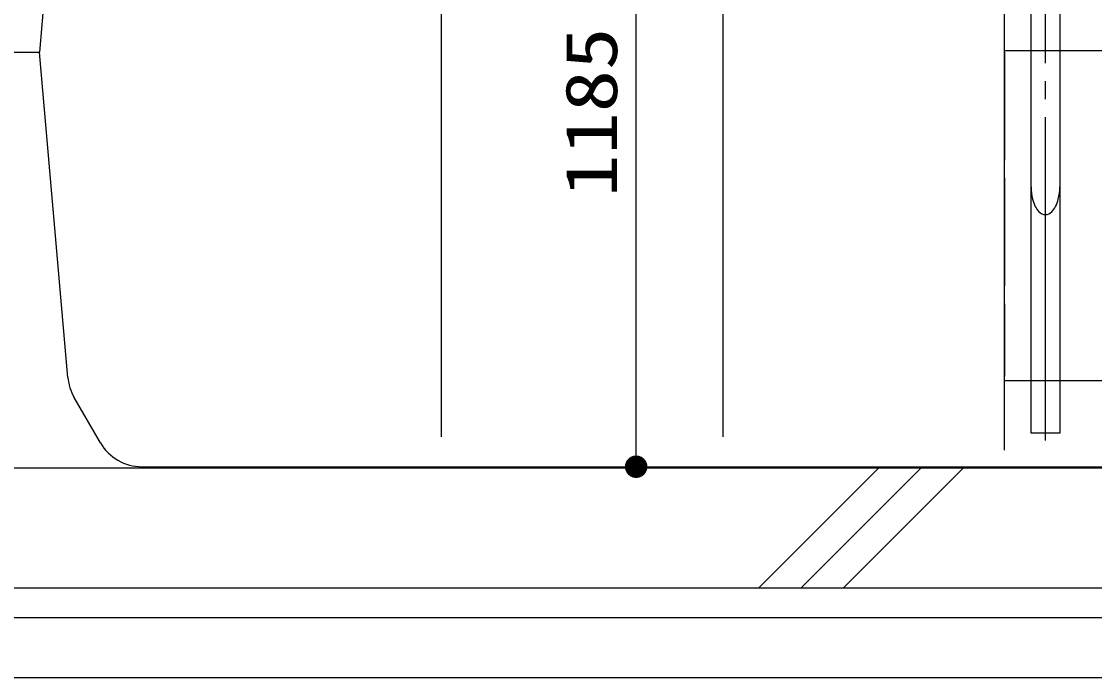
# Model space of a CAD drawing. Units: millimetres, scale not verified. Extents: x -8093 to 8093, y -5792 to 5792.
# Drawn here: x -6184 to -4394, y -3849 to -2754 of the extents above; entities that cross this region are included whole.
import ezdxf
from ezdxf.enums import TextEntityAlignment as Align

# ---------------------------------------------------------------- set-up
doc = ezdxf.new("R2010")
doc.units = ezdxf.units.MM
doc.header["$LTSCALE"] = 30
for name, pattern in [('LONG_CHAIN', [21, 18, -1, 1, -1]), ('LONG_DASHED1', [7, 6, -1]), ('LONG_DASHED2', [13, 12, -1])]:
    doc.linetypes.add(name, pattern=pattern)
for name, color, linetype, lineweight in [('0-1_00クル-フ-0躯体', 3, 'Continuous', 25), ('0-2_00クル-フ-1機器', 2, 'Continuous', 25), ('0-3_00クル-フ-6寸法', 132, 'Continuous', 25)]:
    doc.layers.add(name, color=color, linetype=linetype, lineweight=lineweight)
doc.styles.add('ＭＳ ゴシック', font='')
doc.styles.get('ＭＳ ゴシック').set_extended_font_data('MS Gothic')

msp = doc.modelspace()

# ---------------------------------------------------------------- linework, layer by layer
at = {"layer": '0-1_00クル-フ-0躯体'}
for p, q in [((-4544.38, -3469.85), (-4544.38, -2092.27)), ((-5484.38, -2162.27), (-5484.38, -3447.27)), ((-5014.38, -2162.27), (-5014.38, -3447.27)), ((-4500.38, -3029.89), (-4500.38, -2191.2)), ((-4452.38, -2191.2), (-4452.38, -3029.89)), ((-6102.15, -2208.23), (-6154.38, -2805.27)), ((-6214.38, -2805.27), (-6154.38, -2805.27)), ((-6106.85, -3348.52), (-6154.38, -2805.27)), ((-4544.38, -2802.33), (-3762.82, -2802.33)), ((-4544.38, -3353.43), (-3837.17, -3353.43)), ((-6052.72, -3457.27), (-6096.44, -3381.55)), ((-5983.44, -3497.27), (-3925.33, -3497.27))]:
    msp.add_line(p, q, dxfattribs=at)
at = {"layer": '0-1_00クル-フ-0躯体', "linetype": 'LONG_CHAIN'}
msp.add_line((-4476.38, -3453.69), (-4476.38, -2098.93), dxfattribs=at)
at = {"layer": '0-1_00クル-フ-0躯体', "linetype": 'LONG_DASHED1'}
for q in [(-4544.38, -2302.56), (-4544.38, -3345.91)]:
    msp.add_line((-4544.38, -2805.27), q, dxfattribs=at)
at = {"layer": '0-1_00クル-フ-0躯体', "linetype": 'LONG_DASHED2'}
for p, q in [((-4500.38, -3351.8), (-4500.38, -3029.89)), ((-4452.38, -3029.89), (-4452.38, -3351.8))]:
    msp.add_line(p, q, dxfattribs=at)
at = {"layer": '0-1_00クル-フ-0躯体'}
for points in [[(-4544.38, -3353.43), (-4544.38, -2803.35), (-4544.38, -2121.37)], [(-4452.38, -3351.8), (-4452.38, -3441.2), (-4500.38, -3441.2), (-4500.38, -3351.8)]]:
    msp.add_lwpolyline(points, dxfattribs=at)
for centre, radius, start, end in [((-4415.96, -3030.19), 84.42, 179.79516, 194.07428), ((-4536.81, -3030.19), 84.42, 345.92572, 0.20484), ((-4441.12, -3036.54), 58.47, 194.03262, 206.71269), ((-4511.64, -3036.54), 58.47, 333.28731, 345.96738), ((-4463.2, -3047.86), 33.66, 206.39204, 224.72514), ((-4475.73, -3060.87), 15.61, 223.15819, 267.60883), ((-4477.03, -3060.87), 15.61, 272.39117, 316.84181), ((-4489.57, -3047.86), 33.66, 315.27486, 333.60796), ((-6027.16, -3341.55), 80, 185, 210), ((-5983.44, -3417.27), 80, 210, 270)]:
    msp.add_arc(centre, radius, start, end, dxfattribs=at)
at = {"layer": '0-2_00クル-フ-1機器'}
for p, q in [((-6199.38, -3499.27), (-3709.38, -3499.27)), ((-4954.38, -3699.27), (-4754.38, -3499.27)), ((-4883.67, -3699.27), (-4683.67, -3499.27)), ((-4812.96, -3699.27), (-4612.96, -3499.27)), ((-6249.38, -3849.27), (-3659.38, -3849.27))]:
    msp.add_line(p, q, dxfattribs=at)
for points in [[(-6249.38, -3699.27), (-3659.38, -3699.27), (-3659.38, -3799.27)], [(-6249.38, -3749.27), (-3659.38, -3749.27), (-3659.38, -3849.27)]]:
    msp.add_lwpolyline(points, dxfattribs=at)
at = {"layer": '0-3_00クル-フ-6寸法', "color": 4}
for p, q in [((-5159.01, -3497.27), (-5159.01, -2312.27)), ((-5279.01, -3497.27), (-5159.01, -3497.27))]:
    msp.add_line(p, q, dxfattribs=at)
at = {"layer": '0-3_00クル-フ-6寸法'}
for points in [[(-5159.01, -3497.27), (-5176.84, -3491.48), (-5175.97, -3489.29)], [(-5159.01, -3497.27), (-5175.97, -3489.29), (-5174.84, -3487.23)], [(-5159.01, -3497.27), (-5174.84, -3487.23), (-5173.46, -3485.32)], [(-5159.01, -3497.27), (-5173.46, -3485.32), (-5171.84, -3483.61)], [(-5159.01, -3497.27), (-5171.84, -3483.61), (-5170.03, -3482.11)], [(-5159.01, -3497.27), (-5170.03, -3482.11), (-5168.04, -3480.84)], [(-5159.01, -3497.27), (-5168.04, -3480.84), (-5165.91, -3479.84)], [(-5159.01, -3497.27), (-5165.91, -3479.84), (-5163.67, -3479.11)], [(-5159.01, -3497.27), (-5163.67, -3479.11), (-5161.36, -3478.67)], [(-5159.01, -3497.27), (-5161.36, -3478.67), (-5159.01, -3478.52)], [(-5159.01, -3497.27), (-5159.01, -3478.52), (-5156.66, -3478.67)], [(-5159.01, -3497.27), (-5156.66, -3478.67), (-5154.35, -3479.11)], [(-5159.01, -3497.27), (-5154.35, -3479.11), (-5152.11, -3479.84)], [(-5159.01, -3497.27), (-5152.11, -3479.84), (-5149.98, -3480.84)], [(-5159.01, -3497.27), (-5149.98, -3480.84), (-5147.99, -3482.11)], [(-5159.01, -3497.27), (-5147.99, -3482.11), (-5146.17, -3483.61)], [(-5159.01, -3497.27), (-5146.17, -3483.61), (-5144.56, -3485.32)], [(-5159.01, -3497.27), (-5144.56, -3485.32), (-5143.18, -3487.23)], [(-5159.01, -3497.27), (-5143.18, -3487.23), (-5142.04, -3489.29)], [(-5159.01, -3497.27), (-5142.04, -3489.29), (-5141.18, -3491.48)], [(-5159.01, -3497.27), (-5177.72, -3496.1), (-5177.43, -3493.76)], [(-5159.01, -3497.27), (-5177.72, -3498.45), (-5177.72, -3496.1)], [(-5159.01, -3497.27), (-5177.43, -3500.79), (-5177.72, -3498.45)], [(-5159.01, -3497.27), (-5177.43, -3493.76), (-5176.84, -3491.48)], [(-5159.01, -3497.27), (-5176.84, -3503.07), (-5177.43, -3500.79)], [(-5159.01, -3497.27), (-5175.97, -3505.26), (-5176.84, -3503.07)], [(-5159.01, -3497.27), (-5174.84, -3507.32), (-5175.97, -3505.26)], [(-5159.01, -3497.27), (-5173.46, -3509.23), (-5174.84, -3507.32)], [(-5159.01, -3497.27), (-5171.84, -3510.94), (-5173.46, -3509.23)], [(-5159.01, -3497.27), (-5170.03, -3512.44), (-5171.84, -3510.94)], [(-5159.01, -3497.27), (-5168.04, -3513.71), (-5170.03, -3512.44)], [(-5159.01, -3497.27), (-5165.91, -3514.71), (-5168.04, -3513.71)], [(-5159.01, -3497.27), (-5163.67, -3515.44), (-5165.91, -3514.71)], [(-5159.01, -3497.27), (-5161.36, -3515.88), (-5163.67, -3515.44)], [(-5159.01, -3497.27), (-5159.01, -3516.02), (-5161.36, -3515.88)], [(-5159.01, -3497.27), (-5141.18, -3491.48), (-5140.59, -3493.76)], [(-5159.01, -3497.27), (-5140.59, -3493.76), (-5140.3, -3496.1)], [(-5159.01, -3497.27), (-5140.3, -3496.1), (-5140.3, -3498.45)], [(-5159.01, -3497.27), (-5156.66, -3515.88), (-5159.01, -3516.02)], [(-5159.01, -3497.27), (-5154.35, -3515.44), (-5156.66, -3515.88)], [(-5159.01, -3497.27), (-5152.11, -3514.71), (-5154.35, -3515.44)], [(-5159.01, -3497.27), (-5149.98, -3513.71), (-5152.11, -3514.71)], [(-5159.01, -3497.27), (-5147.99, -3512.44), (-5149.98, -3513.71)], [(-5159.01, -3497.27), (-5146.17, -3510.94), (-5147.99, -3512.44)], [(-5159.01, -3497.27), (-5144.56, -3509.23), (-5146.17, -3510.94)], [(-5159.01, -3497.27), (-5143.18, -3507.32), (-5144.56, -3509.23)], [(-5159.01, -3497.27), (-5142.04, -3505.26), (-5143.18, -3507.32)], [(-5159.01, -3497.27), (-5141.18, -3503.07), (-5142.04, -3505.26)], [(-5159.01, -3497.27), (-5140.59, -3500.79), (-5141.18, -3503.07)], [(-5159.01, -3497.27), (-5140.3, -3498.45), (-5140.59, -3500.79)]]:
    msp.add_solid(points, dxfattribs=at)

# ---------------------------------------------------------------- texts
at = {"layer": '0-3_00クル-フ-6寸法', "color": 3, "style": 'ＭＳ ゴシック', "width": 1.2}
msp.add_text('1185', height=86.66, rotation=90, dxfattribs=at).set_placement((-5164.86, -3047.06), align=Align.BOTTOM_LEFT)

doc.saveas('drawing.dxf')
